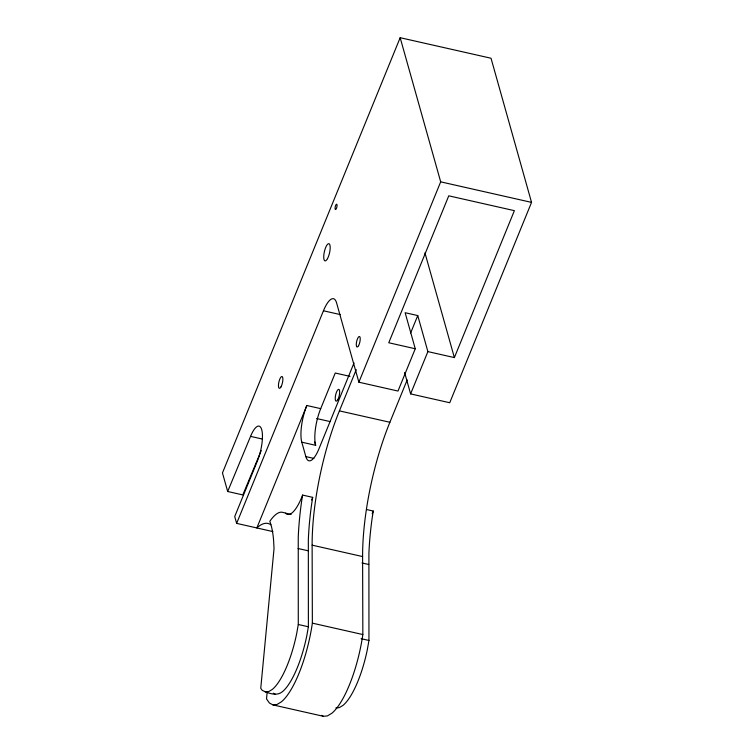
<?xml version="1.0" encoding="UTF-8"?>
<svg xmlns="http://www.w3.org/2000/svg" width="754" height="754" viewBox="0 0 754 754"><rect width="100%" height="100%" fill="white"/><g stroke="black" fill="none" stroke-linecap="round" stroke-linejoin="round"><path stroke-width="1.13" d="M265.21 691.974L268.613 691.654L272.335 689.41A59.905 18.011 -77.3 0 0 296.727 633.379L298.282 624.491L298.245 537.668A136.342 40.98 -77.3 0 1 301.6 501.438L302.599 495.076L312.693 497.357L311.694 503.719A136.342 40.98 -77.3 0 0 308.339 539.949L308.377 626.772L306.821 635.66A59.905 18.011 -77.3 0 1 282.43 691.691C276.605 696.639 268.273 693.171 262.232 690.381L260.752 688.289L274.041 548.563L273.57 540.024A93.892 28.228 -77.3 0 0 270.073 521.994L269.8 521.372L270.903 519.789A57.634 17.323 -77.3 0 1 282.213 512.239L291.11 514.501M335.869 707.949L339.272 707.62L342.995 705.386A59.905 18.011 -77.3 0 0 367.387 649.345L368.951 640.466L368.904 553.643A136.342 40.98 -77.3 0 1 372.259 517.404L373.258 511.052L366.529 509.525M267.189 691.899L266.52 698.92L269.414 703.011L272.929 704.896L323.4 716.3L327.424 715.914L331.817 713.275A70.801 21.282 -77.3 0 0 362.844 634.548L362.599 556.565A125.475 37.719 -77.3 0 1 389.884 422.278L407.188 379.922M404.596 372.504L410.61 393.899L449.733 402.74L531.542 202.383L491.024 58.237L400.167 37.7L222.458 472.937L227.68 491.495L242.816 494.916L261.214 450.609M272.891 531.579L236.643 523.38L323.447 310.78A27.125 8.153 -77.3 0 1 336.595 302.929L358.876 382.203L397.989 391.053L415.266 348.753L405.134 312.712L417.754 315.568L427.886 351.6L410.61 393.899M350.016 376.359L335.247 373.023L320.704 408.64L306.831 405.501L256.831 527.951A83.025 24.957 -77.3 0 1 270.837 524.746M354.022 362.928L318.98 448.743A27.125 8.153 -77.3 0 1 305.841 456.594L301.788 442.183A27.125 8.153 -77.3 0 1 306.831 405.501M272.929 704.896L276.954 704.509L281.346 701.861A70.801 21.282 -77.3 0 0 312.363 623.143L312.128 545.161A125.475 37.719 -77.3 0 1 339.413 410.873L356.265 369.592M358.876 382.203L440.685 181.846L400.167 37.7M410.666 332.919L417.754 315.568M427.886 351.6L454.379 357.594L514.379 210.658L448.762 195.823L388.762 342.759L415.266 348.753M227.68 491.495L250.554 436.377A23.063 6.927 -77.3 0 1 261.723 429.705A23.063 6.927 -77.3 0 1 257.444 460.882L234.72 516.537L236.643 523.38M440.685 181.846L531.542 202.383M323.447 310.78L340.488 314.625M339.413 410.873L389.884 422.278M316.652 418.545L330.28 421.618M301.788 442.183L315.672 445.322A27.125 8.153 -77.3 0 1 320.704 408.64M250.554 436.377L262.449 439.064M305.841 456.594L313.871 458.413M312.128 545.161L362.599 556.565M298.047 548.507L308.141 550.788M361.986 562.955L368.715 564.482M312.363 623.143L362.844 634.548M298.282 624.491L308.377 626.772M361.1 638.685L368.951 640.466M321.647 715.357L323.4 716.3M273.325 693.199L275.304 694.255M424.945 252.863L454.379 357.594M314.729 441.995L315.672 445.322M373.258 511.052A38.463 11.564 -77.3 0 1 372.203 513.71M312.693 497.357A38.463 11.564 -77.3 0 1 311.638 500.015M302.599 495.076A38.463 11.564 -77.3 0 1 285.502 513.229M335.483 209.518L335.153 209.094A2.714 0.82 -77.3 0 1 335.662 205.427A2.714 0.82 -77.3 0 1 336.972 204.645L337.057 205.663A2.714 0.82 -77.3 0 1 335.483 209.518M327.472 258.679A8.812 2.648 -77.3 0 0 329.479 244.079A8.812 2.648 -77.3 0 0 323.937 254.089A8.812 2.648 -77.3 0 0 327.472 258.679M281.016 386.849A6.107 1.838 -77.3 0 0 282.401 376.746A6.107 1.838 -77.3 0 0 278.575 383.673A6.107 1.838 -77.3 0 0 281.016 386.849M337.801 399.686A6.107 1.838 -77.3 0 0 339.187 389.582A6.107 1.838 -77.3 0 0 335.36 396.5A6.107 1.838 -77.3 0 0 337.801 399.686M358.565 345.7A5.429 1.631 -77.3 0 0 359.799 336.708A5.429 1.631 -77.3 0 0 356.397 342.872A5.429 1.631 -77.3 0 0 358.565 345.7"/></g></svg>
